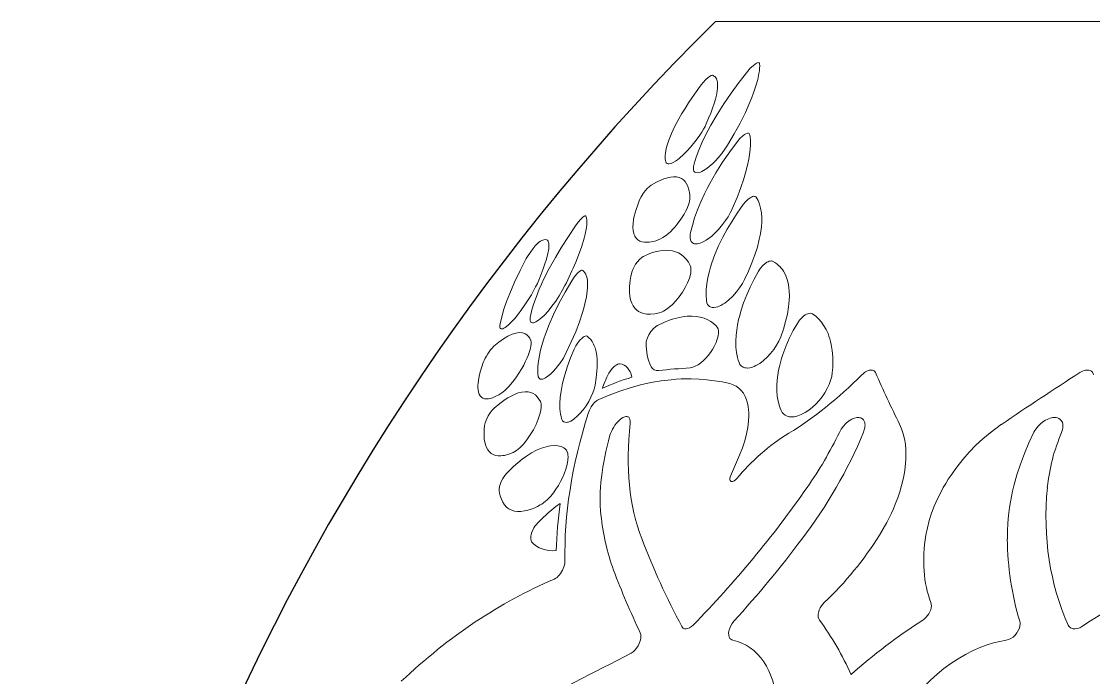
# Model space of a CAD drawing. Extents: x 0 to 297, y 0 to 420.
# Drawn here: x 73.98 to 90.28, y 293.95 to 303.92 of the extents above; entities that cross this region are included whole.
import ezdxf

# ---------------------------------------------------------------- set-up
doc = ezdxf.new("R2010")
doc.units = 0

msp = doc.modelspace()

# ---------------------------------------------------------------- linework, layer by layer
at = {"color": 7, "lineweight": 13}
msp.add_line((129.829, 303.923), (84.531, 303.923), dxfattribs=at)
at = {"color": 7, "lineweight": 13, "ltscale": 0.008673}
msp.add_line((84.896, 297.335), (84.76, 297.016), dxfattribs=at)
at = {"color": 7, "lineweight": 13}
for points in [[(85.203, 303.281), (85.204, 303.249), (85.203, 303.215), (85.199, 303.174), (85.192, 303.13), (85.174, 303.041), (85.147, 302.943), (85.112, 302.837), (85.085, 302.768), (85.056, 302.695), (84.987, 302.542), (84.906, 302.379), (84.816, 302.214), (84.716, 302.044)], [(85.023, 303.167), (85.061, 303.211), (85.103, 303.251), (85.14, 303.279), (85.157, 303.289), (85.171, 303.295), (85.186, 303.298), (85.196, 303.296), (85.202, 303.288), (85.203, 303.281)], [(84.206, 301.759), (84.238, 301.862), (84.278, 301.969), (84.326, 302.079), (84.38, 302.193), (84.419, 302.27), (84.462, 302.348), (84.555, 302.508), (84.658, 302.671), (84.771, 302.835), (84.893, 303.001), (85.023, 303.167)], [(84.301, 302.939), (84.341, 302.99), (84.387, 303.039), (84.416, 303.067), (84.443, 303.088), (84.465, 303.101), (84.479, 303.105), (84.484, 303.105)], [(84.484, 303.105), (84.497, 303.1), (84.509, 303.094), (84.52, 303.085), (84.53, 303.075), (84.545, 303.051), (84.556, 303.021), (84.561, 302.999), (84.563, 302.975), (84.564, 302.945), (84.563, 302.913)], [(83.793, 302.027), (83.807, 302.073), (83.823, 302.121), (83.864, 302.222), (83.915, 302.33), (83.975, 302.443), (84.02, 302.522), (84.069, 302.602), (84.122, 302.685), (84.178, 302.768), (84.238, 302.853), (84.301, 302.939)], [(84.392, 302.369), (84.373, 302.329), (84.35, 302.288), (84.323, 302.241), (84.292, 302.194), (84.238, 302.118), (84.178, 302.041), (84.113, 301.968), (84.046, 301.9), (83.984, 301.845), (83.954, 301.821), (83.925, 301.801), (83.889, 301.78), (83.858, 301.766), (83.83, 301.759), (83.811, 301.758), (83.795, 301.763), (83.784, 301.773), (83.777, 301.788)], [(85.054, 302.202), (85.059, 302.164), (85.062, 302.124), (85.063, 302.079), (85.062, 302.032), (85.054, 301.935), (85.039, 301.83), (85.015, 301.719), (84.99, 301.621), (84.96, 301.519), (84.924, 301.413), (84.894, 301.331), (84.861, 301.248), (84.787, 301.076), (84.783, 301.069)], [(84.865, 302.101), (84.903, 302.146), (84.945, 302.184), (84.971, 302.203), (84.995, 302.217), (85.016, 302.224), (85.033, 302.225), (85.046, 302.219), (85.051, 302.212), (85.054, 302.202)], [(84.153, 300.714), (84.18, 300.825), (84.214, 300.94), (84.257, 301.059), (84.307, 301.181), (84.365, 301.305), (84.404, 301.383), (84.446, 301.463), (84.538, 301.622), (84.639, 301.783), (84.749, 301.944), (84.865, 302.101)], [(84.716, 302.044), (84.674, 301.98), (84.626, 301.915), (84.573, 301.851), (84.53, 301.805), (84.486, 301.762), (84.442, 301.723), (84.4, 301.69), (84.35, 301.657), (84.326, 301.645), (84.304, 301.635), (84.277, 301.627), (84.254, 301.624), (84.234, 301.626), (84.218, 301.634), (84.205, 301.647), (84.198, 301.664), (84.195, 301.68), (84.195, 301.697), (84.197, 301.718), (84.206, 301.759)], [(83.556, 301.436), (83.637, 301.482), (83.713, 301.518), (83.749, 301.532), (83.785, 301.544), (83.817, 301.552), (83.848, 301.558), (83.895, 301.563), (83.939, 301.56), (83.978, 301.552), (84.013, 301.537), (84.044, 301.516), (84.07, 301.49), (84.092, 301.458), (84.11, 301.421), (84.124, 301.379), (84.131, 301.35), (84.136, 301.319), (84.14, 301.283), (84.142, 301.244)], [(83.379, 301.214), (83.401, 301.259), (83.432, 301.308), (83.463, 301.347), (83.495, 301.385), (83.527, 301.414), (83.556, 301.436)], [(83.695, 300.62), (83.623, 300.592), (83.588, 300.582), (83.554, 300.574), (83.525, 300.569), (83.497, 300.567), (83.453, 300.567), (83.414, 300.574), (83.38, 300.586), (83.351, 300.605), (83.326, 300.629), (83.315, 300.644), (83.306, 300.661), (83.297, 300.681), (83.29, 300.702), (83.28, 300.748), (83.277, 300.799), (83.28, 300.855), (83.288, 300.916), (83.297, 300.963), (83.31, 301.013), (83.325, 301.066), (83.344, 301.121), (83.379, 301.214)], [(84.142, 301.244), (84.141, 301.222), (84.137, 301.197), (84.131, 301.168), (84.121, 301.137), (84.095, 301.072), (84.076, 301.035), (84.055, 300.996), (84.007, 300.919), (83.95, 300.842), (83.918, 300.804), (83.885, 300.767), (83.851, 300.733), (83.816, 300.701), (83.774, 300.667), (83.733, 300.639), (83.695, 300.62)], [(84.952, 301.141), (84.986, 301.183), (85.023, 301.219), (85.06, 301.245), (85.077, 301.255), (85.094, 301.261), (85.117, 301.266), (85.127, 301.265), (85.136, 301.262), (85.143, 301.258), (85.149, 301.252)], [(85.149, 301.252), (85.164, 301.229), (85.178, 301.203), (85.19, 301.176), (85.201, 301.147), (85.218, 301.084), (85.229, 301.015), (85.234, 300.941), (85.234, 300.874), (85.229, 300.804), (85.22, 300.731), (85.21, 300.674), (85.198, 300.616), (85.168, 300.494), (85.131, 300.376), (85.086, 300.254), (85.034, 300.129), (84.975, 300.003)], [(84.783, 301.069), (84.755, 301.013), (84.722, 300.956), (84.683, 300.897), (84.64, 300.838), (84.577, 300.763), (84.542, 300.727), (84.507, 300.692), (84.474, 300.662), (84.44, 300.635), (84.391, 300.601), (84.344, 300.573), (84.3, 300.554), (84.279, 300.548), (84.26, 300.544), (84.227, 300.542), (84.213, 300.545), (84.2, 300.548), (84.184, 300.557), (84.171, 300.568), (84.161, 300.582), (84.152, 300.604), (84.147, 300.631), (84.146, 300.662), (84.148, 300.687), (84.153, 300.714)], [(84.393, 299.681), (84.388, 299.762), (84.391, 299.848), (84.4, 299.938), (84.416, 300.032), (84.439, 300.129), (84.457, 300.191), (84.477, 300.254), (84.524, 300.383), (84.58, 300.513), (84.644, 300.646), (84.71, 300.768), (84.783, 300.89), (84.861, 301.012), (84.952, 301.141)], [(82.403, 300.818), (82.443, 300.872), (82.486, 300.921), (82.514, 300.948), (82.537, 300.964), (82.545, 300.967), (82.551, 300.968), (82.556, 300.967), (82.559, 300.964)], [(82.559, 300.964), (82.565, 300.95), (82.57, 300.933), (82.574, 300.911), (82.576, 300.886), (82.575, 300.834), (82.57, 300.79), (82.562, 300.742), (82.551, 300.689), (82.537, 300.632), (82.499, 300.509), (82.45, 300.373), (82.408, 300.266)], [(81.72, 299.446), (81.742, 299.54), (81.772, 299.64), (81.809, 299.745), (81.854, 299.856), (81.888, 299.932), (81.925, 300.01), (82.006, 300.171), (82.098, 300.337), (82.193, 300.495), (82.295, 300.656), (82.403, 300.818)], [(81.656, 300.319), (81.686, 300.369), (81.724, 300.425), (81.758, 300.471), (81.793, 300.514), (81.832, 300.556), (81.847, 300.57)], [(81.847, 300.57), (81.871, 300.585), (81.894, 300.596), (81.92, 300.606), (81.943, 300.609), (81.962, 300.607), (81.977, 300.598), (81.988, 300.585), (81.995, 300.565), (81.999, 300.547), (82, 300.527), (82, 300.499), (81.997, 300.468), (81.984, 300.396), (81.962, 300.311), (81.94, 300.241), (81.913, 300.165), (81.882, 300.081), (81.846, 299.992)], [(83.262, 300.115), (83.274, 300.152), (83.294, 300.193), (83.318, 300.233), (83.347, 300.272), (83.378, 300.307), (83.413, 300.338), (83.43, 300.35), (83.446, 300.359)], [(83.446, 300.359), (83.532, 300.395), (83.574, 300.41), (83.615, 300.422), (83.668, 300.434), (83.719, 300.442), (83.768, 300.446), (83.823, 300.445), (83.876, 300.438), (83.925, 300.424), (83.97, 300.405), (84.012, 300.38), (84.052, 300.348), (84.088, 300.309), (84.119, 300.265), (84.147, 300.215)], [(81.258, 299.327), (81.284, 299.435), (81.317, 299.549), (81.357, 299.668), (81.405, 299.791), (81.44, 299.875), (81.478, 299.961), (81.561, 300.137), (81.656, 300.319)], [(84.147, 300.215), (84.155, 300.192), (84.159, 300.164), (84.159, 300.132), (84.156, 300.106), (84.151, 300.079), (84.135, 300.02), (84.108, 299.952), (84.072, 299.881), (84.029, 299.809), (83.98, 299.74), (83.93, 299.679), (83.877, 299.624), (83.822, 299.576), (83.783, 299.546), (83.744, 299.522), (83.709, 299.505), (83.677, 299.494)], [(85.186, 300.13), (85.214, 300.173), (85.249, 300.213), (85.281, 300.242), (85.314, 300.265), (85.331, 300.273), (85.346, 300.279), (85.362, 300.283), (85.376, 300.284), (85.388, 300.283), (85.399, 300.28)], [(85.399, 300.28), (85.432, 300.262), (85.463, 300.241), (85.492, 300.217), (85.512, 300.198), (85.531, 300.176), (85.549, 300.153), (85.566, 300.128), (85.595, 300.074), (85.618, 300.015), (85.636, 299.95), (85.647, 299.879), (85.653, 299.819), (85.655, 299.755), (85.653, 299.689), (85.649, 299.638), (85.643, 299.585), (85.624, 299.477), (85.598, 299.365), (85.564, 299.249), (85.523, 299.131)], [(82.514, 300.141), (82.532, 300.125), (82.547, 300.105), (82.56, 300.082), (82.568, 300.062), (82.574, 300.04), (82.584, 299.992), (82.587, 299.957), (82.588, 299.919), (82.587, 299.877), (82.583, 299.832), (82.57, 299.737), (82.548, 299.632), (82.531, 299.567), (82.512, 299.5), (82.465, 299.358), (82.407, 299.208), (82.34, 299.053), (82.264, 298.893)], [(82.346, 299.983), (82.383, 300.038), (82.404, 300.065), (82.425, 300.089), (82.446, 300.11), (82.466, 300.126), (82.483, 300.137), (82.497, 300.143), (82.507, 300.144), (82.514, 300.141)], [(83.677, 299.494), (83.609, 299.481), (83.546, 299.475), (83.516, 299.475), (83.487, 299.477), (83.461, 299.481), (83.435, 299.486), (83.397, 299.5), (83.362, 299.518), (83.331, 299.541), (83.304, 299.568), (83.281, 299.6), (83.269, 299.621), (83.259, 299.644), (83.242, 299.694), (83.23, 299.748), (83.225, 299.808), (83.224, 299.85), (83.226, 299.894), (83.23, 299.94), (83.236, 299.988), (83.247, 300.05), (83.262, 300.115)], [(84.89, 298.742), (84.878, 298.778), (84.867, 298.815), (84.852, 298.893), (84.843, 298.976), (84.841, 299.063), (84.846, 299.154), (84.854, 299.232), (84.867, 299.312), (84.884, 299.394), (84.9, 299.456), (84.917, 299.519), (84.96, 299.647), (85.006, 299.767), (85.059, 299.888), (85.119, 300.009), (85.186, 300.13)], [(81.846, 299.992), (81.824, 299.943), (81.798, 299.891), (81.767, 299.832), (81.733, 299.771), (81.656, 299.648), (81.59, 299.552), (81.52, 299.46), (81.48, 299.412), (81.441, 299.368), (81.411, 299.338), (81.383, 299.311), (81.357, 299.289), (81.333, 299.272), (81.314, 299.261), (81.298, 299.254), (81.284, 299.251), (81.272, 299.252), (81.264, 299.257), (81.258, 299.265), (81.255, 299.275), (81.254, 299.286), (81.255, 299.305), (81.258, 299.327)], [(82.244, 299.909), (82.203, 299.834), (82.157, 299.755), (82.103, 299.674), (82.046, 299.595), (81.986, 299.521), (81.927, 299.457), (81.898, 299.429), (81.869, 299.404), (81.843, 299.384), (81.818, 299.367), (81.8, 299.357), (81.783, 299.35), (81.766, 299.345), (81.751, 299.344)], [(81.832, 298.552), (81.83, 298.591), (81.83, 298.631), (81.832, 298.678), (81.837, 298.727), (81.851, 298.824), (81.874, 298.926), (81.903, 299.034), (81.925, 299.103), (81.949, 299.174), (82.006, 299.32), (82.071, 299.47), (82.153, 299.639), (82.245, 299.81), (82.346, 299.983)], [(84.975, 300.003), (84.94, 299.939), (84.899, 299.875), (84.853, 299.815), (84.797, 299.751), (84.737, 299.694), (84.706, 299.668), (84.675, 299.645), (84.644, 299.626), (84.614, 299.609), (84.589, 299.597), (84.565, 299.588), (84.535, 299.58), (84.506, 299.576), (84.481, 299.578), (84.466, 299.581), (84.452, 299.585), (84.44, 299.592), (84.429, 299.6), (84.42, 299.61), (84.411, 299.621), (84.399, 299.649), (84.393, 299.681)], [(81.751, 299.344), (81.738, 299.348), (81.727, 299.356), (81.72, 299.369), (81.717, 299.381), (81.715, 299.395), (81.717, 299.428), (81.72, 299.446)], [(83.651, 299.302), (83.749, 299.349), (83.845, 299.387), (83.892, 299.403), (83.939, 299.416), (83.984, 299.427), (84.028, 299.435), (84.1, 299.444), (84.17, 299.447), (84.236, 299.442), (84.3, 299.431), (84.36, 299.414), (84.416, 299.39), (84.461, 299.364), (84.504, 299.334), (84.544, 299.299)], [(85.783, 299.346), (85.81, 299.385), (85.842, 299.421), (85.877, 299.451), (85.896, 299.464), (85.916, 299.475), (85.934, 299.482), (85.952, 299.487), (85.973, 299.49), (85.992, 299.487), (86.007, 299.48)], [(86.007, 299.48), (86.056, 299.443), (86.102, 299.4), (86.143, 299.353), (86.18, 299.3), (86.213, 299.243), (86.242, 299.181), (86.256, 299.142), (86.269, 299.102), (86.281, 299.059), (86.291, 299.015), (86.306, 298.923), (86.314, 298.827), (86.316, 298.747), (86.314, 298.666), (86.307, 298.582)], [(83.479, 299.039), (83.48, 299.056), (83.484, 299.075), (83.497, 299.117), (83.521, 299.164), (83.551, 299.211), (83.57, 299.234), (83.59, 299.256), (83.608, 299.273), (83.626, 299.287), (83.651, 299.302)], [(84.544, 299.299), (84.559, 299.278), (84.57, 299.251), (84.575, 299.22), (84.576, 299.186), (84.571, 299.148), (84.562, 299.109), (84.552, 299.078), (84.54, 299.046), (84.51, 298.983), (84.484, 298.937), (84.455, 298.893), (84.421, 298.848), (84.385, 298.807), (84.348, 298.77), (84.309, 298.737), (84.267, 298.706), (84.225, 298.683), (84.185, 298.668), (84.166, 298.663), (84.148, 298.661)], [(85.529, 298.012), (85.515, 298.046), (85.503, 298.08), (85.483, 298.153), (85.47, 298.231), (85.463, 298.313), (85.463, 298.398), (85.468, 298.471), (85.477, 298.547), (85.49, 298.623), (85.503, 298.682), (85.518, 298.741), (85.535, 298.801), (85.555, 298.861), (85.6, 298.982), (85.654, 299.104), (85.715, 299.226), (85.783, 299.346)], [(81.723, 299.083), (81.727, 299.072), (81.73, 299.058), (81.73, 299.027), (81.726, 298.989), (81.719, 298.957), (81.71, 298.923), (81.684, 298.849), (81.664, 298.801), (81.641, 298.753), (81.616, 298.702), (81.587, 298.65), (81.544, 298.579), (81.497, 298.51), (81.448, 298.444), (81.391, 298.378), (81.361, 298.346), (81.331, 298.317), (81.306, 298.297), (81.283, 298.28)], [(82.383, 298.944), (82.408, 298.992), (82.439, 299.041), (82.47, 299.079), (82.503, 299.112), (82.519, 299.125), (82.534, 299.135), (82.553, 299.143), (82.568, 299.145), (82.58, 299.141)], [(82.58, 299.141), (82.609, 299.118), (82.636, 299.091), (82.659, 299.058), (82.679, 299.022), (82.69, 298.995), (82.701, 298.966), (82.717, 298.904), (82.726, 298.846), (82.732, 298.785), (82.734, 298.719), (82.733, 298.667), (82.73, 298.613), (82.719, 298.507), (82.701, 298.395)], [(85.523, 299.131), (85.494, 299.067), (85.459, 299.002), (85.418, 298.939), (85.369, 298.878), (85.317, 298.821), (85.261, 298.77), (85.205, 298.728), (85.176, 298.71), (85.146, 298.694), (85.12, 298.682), (85.094, 298.672), (85.053, 298.661), (85.014, 298.657), (84.996, 298.658), (84.98, 298.661), (84.964, 298.665), (84.95, 298.671), (84.936, 298.679), (84.924, 298.689), (84.914, 298.7), (84.904, 298.712), (84.89, 298.742)], [(82.264, 298.893), (82.219, 298.809), (82.166, 298.727), (82.137, 298.688), (82.107, 298.65), (82.066, 298.604), (82.026, 298.564), (81.985, 298.531), (81.95, 298.508), (81.919, 298.493), (81.903, 298.488), (81.889, 298.487), (81.878, 298.487), (81.868, 298.489), (81.855, 298.497), (81.845, 298.508), (81.837, 298.523), (81.834, 298.537), (81.832, 298.552)], [(82.192, 297.889), (82.184, 297.922), (82.177, 297.956), (82.172, 297.996), (82.168, 298.038), (82.167, 298.121), (82.173, 298.21), (82.184, 298.304), (82.195, 298.364), (82.208, 298.426), (82.241, 298.554), (82.282, 298.686), (82.329, 298.814), (82.383, 298.944)], [(80.995, 298.198), (80.973, 298.213), (80.954, 298.233), (80.94, 298.258), (80.929, 298.289), (80.923, 298.324), (80.92, 298.363), (80.921, 298.395), (80.924, 298.429), (80.935, 298.504), (80.946, 298.558), (80.961, 298.614), (80.979, 298.675), (81.001, 298.739)], [(82.892, 298.541), (82.912, 298.579), (82.936, 298.616), (82.963, 298.65), (82.991, 298.679), (83.02, 298.702), (83.047, 298.717), (83.064, 298.722), (83.078, 298.722)], [(86.307, 298.582), (86.298, 298.526), (86.282, 298.468), (86.259, 298.406), (86.23, 298.345), (86.194, 298.282), (86.153, 298.222), (86.107, 298.164), (86.057, 298.109), (86.004, 298.06), (85.949, 298.017), (85.893, 297.98), (85.836, 297.951), (85.808, 297.939), (85.781, 297.93), (85.754, 297.922), (85.728, 297.917), (85.69, 297.915), (85.654, 297.917), (85.622, 297.926), (85.592, 297.94), (85.567, 297.959), (85.546, 297.983), (85.529, 298.012)], [(86.756, 298.553), (86.775, 298.571), (86.795, 298.587), (86.814, 298.599), (86.833, 298.61), (86.851, 298.618), (86.87, 298.624), (86.888, 298.627), (86.905, 298.627), (86.918, 298.625), (86.93, 298.621), (86.944, 298.613), (86.955, 298.602), (86.964, 298.588)], [(90.069, 298.588), (90.09, 298.6), (90.112, 298.611), (90.134, 298.619), (90.155, 298.624), (90.181, 298.627), (90.207, 298.626), (90.229, 298.619), (90.248, 298.609), (90.263, 298.593), (90.273, 298.574), (90.279, 298.553)], [(82.701, 298.395), (82.687, 298.338), (82.666, 298.278), (82.639, 298.215), (82.604, 298.149), (82.564, 298.084), (82.519, 298.022), (82.471, 297.965), (82.421, 297.915), (82.396, 297.893), (82.371, 297.875), (82.334, 297.852), (82.298, 297.837), (82.282, 297.833), (82.267, 297.831), (82.243, 297.833), (82.224, 297.841), (82.208, 297.855), (82.197, 297.875), (82.192, 297.889)], [(82.758, 298.18), (82.917, 298.247), (83.076, 298.307), (83.235, 298.358), (83.392, 298.401), (83.549, 298.436), (83.704, 298.462), (83.858, 298.48), (83.935, 298.487), (84.011, 298.491), (84.087, 298.493), (84.162, 298.493), (84.282, 298.489), (84.4, 298.479), (84.518, 298.465), (84.634, 298.445), (84.749, 298.42)], [(84.749, 298.42), (84.799, 298.404), (84.823, 298.394), (84.845, 298.381), (84.867, 298.368), (84.887, 298.352), (84.924, 298.316), (84.956, 298.274), (84.983, 298.225), (85.005, 298.172), (85.019, 298.125), (85.029, 298.074), (85.036, 298.021), (85.039, 297.98), (85.039, 297.937), (85.035, 297.848), (85.023, 297.755), (85.004, 297.658), (84.976, 297.552), (84.94, 297.444), (84.896, 297.335)], [(81.169, 298.048), (81.254, 298.118), (81.336, 298.178), (81.376, 298.204), (81.415, 298.226), (81.475, 298.256), (81.533, 298.278), (81.587, 298.292), (81.638, 298.297), (81.661, 298.297), (81.684, 298.295), (81.724, 298.286), (81.761, 298.271), (81.794, 298.249), (81.823, 298.221), (81.849, 298.186), (81.871, 298.147)], [(81.871, 298.147), (81.877, 298.131), (81.88, 298.112), (81.882, 298.09), (81.882, 298.066), (81.876, 298.013), (81.862, 297.954), (81.837, 297.878), (81.804, 297.799), (81.763, 297.719), (81.716, 297.64), (81.663, 297.565), (81.612, 297.502), (81.559, 297.447), (81.532, 297.423), (81.506, 297.403), (81.481, 297.387), (81.457, 297.374)], [(82.595, 297.966), (82.604, 297.991), (82.615, 298.016), (82.644, 298.069), (82.668, 298.102), (82.694, 298.132), (82.721, 298.157), (82.74, 298.17), (82.758, 298.18)], [(81.021, 297.783), (81.025, 297.802), (81.03, 297.823), (81.041, 297.852), (81.054, 297.883), (81.078, 297.929), (81.107, 297.974), (81.138, 298.015), (81.169, 298.048)], [(82.928, 297.635), (82.937, 297.664), (82.95, 297.695), (82.966, 297.726), (82.984, 297.758), (83.004, 297.788), (83.026, 297.817), (83.058, 297.852), (83.09, 297.881), (83.123, 297.903), (83.154, 297.916), (83.168, 297.919), (83.182, 297.92), (83.194, 297.918), (83.205, 297.914), (83.213, 297.909), (83.221, 297.901), (83.227, 297.891), (83.232, 297.879), (83.237, 297.852), (83.236, 297.818)], [(86.415, 297.678), (86.442, 297.726), (86.476, 297.772), (86.514, 297.814), (86.555, 297.849), (86.578, 297.864), (86.602, 297.878), (86.623, 297.888), (86.644, 297.895), (86.679, 297.904), (86.712, 297.905), (86.727, 297.902), (86.741, 297.898), (86.754, 297.892), (86.766, 297.884), (86.781, 297.868), (86.792, 297.849), (86.8, 297.828), (86.804, 297.809), (86.805, 297.79), (86.804, 297.769), (86.801, 297.746), (86.789, 297.701), (86.782, 297.682)], [(89.372, 297.682), (89.385, 297.706), (89.401, 297.73), (89.436, 297.775), (89.478, 297.816), (89.522, 297.85), (89.547, 297.864), (89.571, 297.877), (89.595, 297.887), (89.619, 297.895), (89.658, 297.903), (89.695, 297.905), (89.712, 297.903), (89.728, 297.899), (89.751, 297.89), (89.772, 297.877), (89.788, 297.859), (89.797, 297.847), (89.804, 297.833), (89.812, 297.801), (89.814, 297.767), (89.812, 297.745), (89.808, 297.723), (89.793, 297.678)], [(81.457, 297.374), (81.391, 297.348), (81.357, 297.338), (81.325, 297.33), (81.297, 297.326), (81.271, 297.323), (81.228, 297.323), (81.189, 297.33), (81.154, 297.342), (81.123, 297.36), (81.095, 297.384), (81.071, 297.414), (81.051, 297.449), (81.035, 297.49), (81.024, 297.536), (81.018, 297.569), (81.015, 297.604), (81.013, 297.679), (81.016, 297.729), (81.021, 297.783)], [(87.331, 297.802), (87.361, 297.732), (87.386, 297.658), (87.405, 297.58), (87.418, 297.498), (87.425, 297.412), (87.427, 297.324), (87.425, 297.269), (87.422, 297.214), (87.409, 297.102), (87.388, 296.987), (87.36, 296.87), (87.333, 296.777), (87.301, 296.684), (87.265, 296.59), (87.236, 296.52), (87.205, 296.451), (87.171, 296.381), (87.135, 296.311), (87.081, 296.214), (87.023, 296.117)], [(87.73, 296.117), (87.752, 296.228), (87.78, 296.339), (87.816, 296.45), (87.858, 296.56), (87.906, 296.67), (87.96, 296.778), (87.995, 296.842), (88.031, 296.905), (88.071, 296.969), (88.112, 297.031), (88.198, 297.152), (88.291, 297.269), (88.39, 297.381), (88.491, 297.485), (88.597, 297.583), (88.707, 297.675), (88.792, 297.74), (88.879, 297.802)], [(88.968, 296.059), (88.968, 296.178), (88.974, 296.298), (88.985, 296.419), (89.001, 296.54), (89.014, 296.622), (89.03, 296.703), (89.048, 296.785), (89.067, 296.868), (89.113, 297.032), (89.166, 297.196), (89.228, 297.359), (89.296, 297.521), (89.372, 297.682)], [(81.361, 297.062), (81.411, 297.112), (81.461, 297.159), (81.527, 297.217), (81.593, 297.27), (81.659, 297.318), (81.737, 297.367), (81.813, 297.408), (81.886, 297.44), (81.923, 297.452), (81.958, 297.462), (81.992, 297.47), (82.025, 297.475), (82.081, 297.478), (82.134, 297.474), (82.184, 297.463), (82.229, 297.444)], [(82.229, 297.444), (82.249, 297.431), (82.265, 297.411), (82.277, 297.386), (82.285, 297.357), (82.288, 297.334), (82.29, 297.311), (82.287, 297.259), (82.276, 297.193), (82.258, 297.123), (82.232, 297.05), (82.206, 296.991), (82.177, 296.933), (82.144, 296.874), (82.107, 296.817), (82.068, 296.763), (82.027, 296.712), (81.974, 296.657), (81.946, 296.632), (81.918, 296.609), (81.893, 296.591), (81.868, 296.577)], [(81.242, 296.796), (81.242, 296.823), (81.247, 296.855), (81.257, 296.89), (81.276, 296.935), (81.3, 296.98), (81.329, 297.024), (81.361, 297.062)], [(84.76, 297.016), (84.754, 296.999), (84.751, 296.983), (84.75, 296.97), (84.751, 296.958), (84.754, 296.949), (84.758, 296.942), (84.764, 296.937), (84.771, 296.933), (84.78, 296.931), (84.791, 296.932), (84.803, 296.936), (84.815, 296.942), (84.834, 296.956), (84.852, 296.974)], [(81.868, 296.577), (81.826, 296.554), (81.784, 296.535), (81.731, 296.513), (81.678, 296.496), (81.628, 296.485), (81.575, 296.478), (81.524, 296.477), (81.477, 296.484), (81.434, 296.497), (81.413, 296.506), (81.393, 296.517), (81.375, 296.53), (81.357, 296.544), (81.326, 296.578), (81.299, 296.617), (81.277, 296.663), (81.259, 296.713), (81.25, 296.754), (81.242, 296.796)], [(81.737, 296.019), (81.728, 296.035), (81.724, 296.056), (81.723, 296.08), (81.725, 296.101), (81.73, 296.122), (81.737, 296.148), (81.747, 296.175), (81.773, 296.228), (81.788, 296.253), (81.805, 296.277), (81.83, 296.306)], [(82.082, 295.45), (82.105, 295.463), (82.124, 295.477), (82.142, 295.494), (82.16, 295.514), (82.176, 295.536), (82.191, 295.56), (82.205, 295.585), (82.227, 295.636), (82.235, 295.661), (82.24, 295.686), (82.243, 295.707), (82.244, 295.726)], [(86.185, 295.093), (86.162, 295.069), (86.141, 295.042), (86.124, 295.013), (86.11, 294.983), (86.102, 294.96), (86.096, 294.938), (86.093, 294.916), (86.092, 294.895), (86.094, 294.87), (86.101, 294.847), (86.112, 294.828)], [(87.683, 294.828), (87.709, 294.848), (87.734, 294.871), (87.756, 294.897), (87.775, 294.925), (87.791, 294.954), (87.803, 294.984), (87.81, 295.014), (87.813, 295.042), (87.812, 295.069), (87.805, 295.093)], [(84.813, 294.809), (84.787, 294.776), (84.765, 294.741), (84.749, 294.704), (84.737, 294.666), (84.732, 294.632), (84.733, 294.599), (84.74, 294.57), (84.745, 294.558), (84.752, 294.547), (84.764, 294.536), (84.778, 294.527), (84.793, 294.522)], [(88.952, 294.522), (88.988, 294.531), (89.023, 294.548), (89.056, 294.57), (89.087, 294.599), (89.114, 294.632), (89.135, 294.667), (89.151, 294.704), (89.16, 294.741), (89.162, 294.776), (89.161, 294.793), (89.157, 294.809)], [(84.021, 294.73), (84.03, 294.716), (84.042, 294.706), (84.061, 294.696), (84.085, 294.694), (84.11, 294.698), (84.138, 294.71), (84.166, 294.728), (84.192, 294.752)], [(89.894, 294.752), (89.904, 294.734), (89.918, 294.719), (89.929, 294.711), (89.941, 294.704), (89.955, 294.699), (89.97, 294.695), (90, 294.694), (90.034, 294.7), (90.068, 294.712), (90.101, 294.73)], [(83.251, 294.327), (83.28, 294.346), (83.308, 294.371), (83.333, 294.402), (83.356, 294.437), (83.374, 294.473), (83.388, 294.51), (83.396, 294.547), (83.399, 294.579), (83.396, 294.609), (83.388, 294.635)], [(84.793, 294.522), (84.864, 294.503), (84.933, 294.477), (84.998, 294.445), (85.059, 294.407), (85.117, 294.363), (85.171, 294.312), (85.221, 294.256), (85.266, 294.194), (85.307, 294.128), (85.343, 294.057), (85.374, 293.982), (85.401, 293.903), (85.423, 293.82)], [(87.702, 293.82), (87.798, 293.916), (87.899, 294.006), (88.003, 294.091), (88.11, 294.169), (88.221, 294.241), (88.333, 294.306), (88.448, 294.364), (88.564, 294.414), (88.661, 294.45), (88.758, 294.48), (88.855, 294.504), (88.952, 294.522)]]:
    msp.add_lwpolyline(points, dxfattribs=at)
at = {"color": 7, "lineweight": 30}
msp.add_arc((109.39, 278.708), 35.408, 134.5921, 180, dxfattribs=at)
at = {"color": 7, "lineweight": 13}
for centre, radius, start, end in [((77.138, 302.476), 5.714, 333.3148, 337.2552), ((81.543, 299.011), 0.193, 21.7727, 60.5405), ((81.696, 298.467), 0.746, 135.7897, 158.6261), ((84.268, 299.011), 0.789, 178.0305, 205.0175), ((83.648, 298.727), 0.107, 207.4595, 280.4847), ((85.148, 283.464), 15.229, 93.7633, 95.5772), ((105.237, 306.645), 19.971, 203.7932, 206.2826), ((120.635, 251.007), 56.552, 122.7165, 124.1619), ((85.457, 297.359), 2.824, 155.27, 159.4905), ((84.447, 294.72), 3.98, 107.363, 114.2548), ((87.36, 294.908), 3.249, 121.8484, 140.5309), ((80.004, 300.51), 7.345, 322.6971, 337.3505), ((81.078, 300.248), 5.923, 324.9137, 334.2908), ((92.444, 296.542), 2.884, 156.8073, 174.0174), ((72.588, 306.124), 16.248, 315.58, 325.1686), ((83.436, 294.791), 2.207, 124.947, 136.6722), ((88.475, 295.695), 6.368, 171.8294, 178.3076), ((86.207, 296.761), 3.432, 185.5831, 200.0254), ((82.58, 298.894), 5.239, 313.4933, 327.9993), ((94.38, 300.276), 11.75, 200.9992, 208.1655), ((71.4, 306.957), 18.096, 317.8333, 322.9714), ((93.503, 296.104), 4.536, 180.5724, 196.5933), ((162.616, 182.284), 133.8, 121.74663, 122.81757), ((93.743, 299.611), 11.488, 200.511, 205.666), ((82.656, 292.273), 4.298, 23.6649, 36.4707), ((92.432, 287.459), 8.767, 122.8015, 131.7601), ((30.407, 395.602), 114.233, 296.58794, 297.55487)]:
    msp.add_arc(centre, radius, start, end, dxfattribs=at)
for centre, major_axis, ratio, start_param, end_param in [((83.576, 301.702), (-0.936, -1.387), 0.226778, 2.21789, 2.763719), ((84.839, 302.877), (-1.017, -1.163), 0.289095, 5.747546, 6.097842), ((80.183, 296.358), (-1.456, -2.821), 0.220341, 3.141822, 3.642231), ((82.593, 297.766), (-0.558, -0.931), 0.412173, 2.716671, 3.310984), ((85.988, 299.965), (-2.14, -2.535), 0.458385, 0.932491, 1.393831), ((81.788, 299.404), (-0.807, -1.198), 0.267121, 0.040039, 0.571042), ((88.303, 299.257), (-5.027, -6.013), 0.562939, 5.347787, 5.71246), ((89.016, 300.5), (-5.032, -5.31), 0.547385, 5.655757, 6.025936), ((85.49, 298.553), (-2.243, -3.041), 0.50088, 5.353468, 5.781523), ((95.318, 298.075), (4.955, 4.077), 0.721532, 2.520034, 2.950512), ((90.018, 296.668), (-1.857, -2.1), 0.663013, 5.4709, 5.946182), ((82.964, 297.741), (-1.141, -1.796), 0.424729, 6.158985, 6.59272), ((96.084, 243.996), (13.002, -51.79), 0.354604, 3.197154, 3.33755)]:
    msp.add_ellipse(centre, major_axis=major_axis, ratio=ratio, start_param=start_param, end_param=end_param, dxfattribs=at)

doc.saveas('drawing.dxf')
